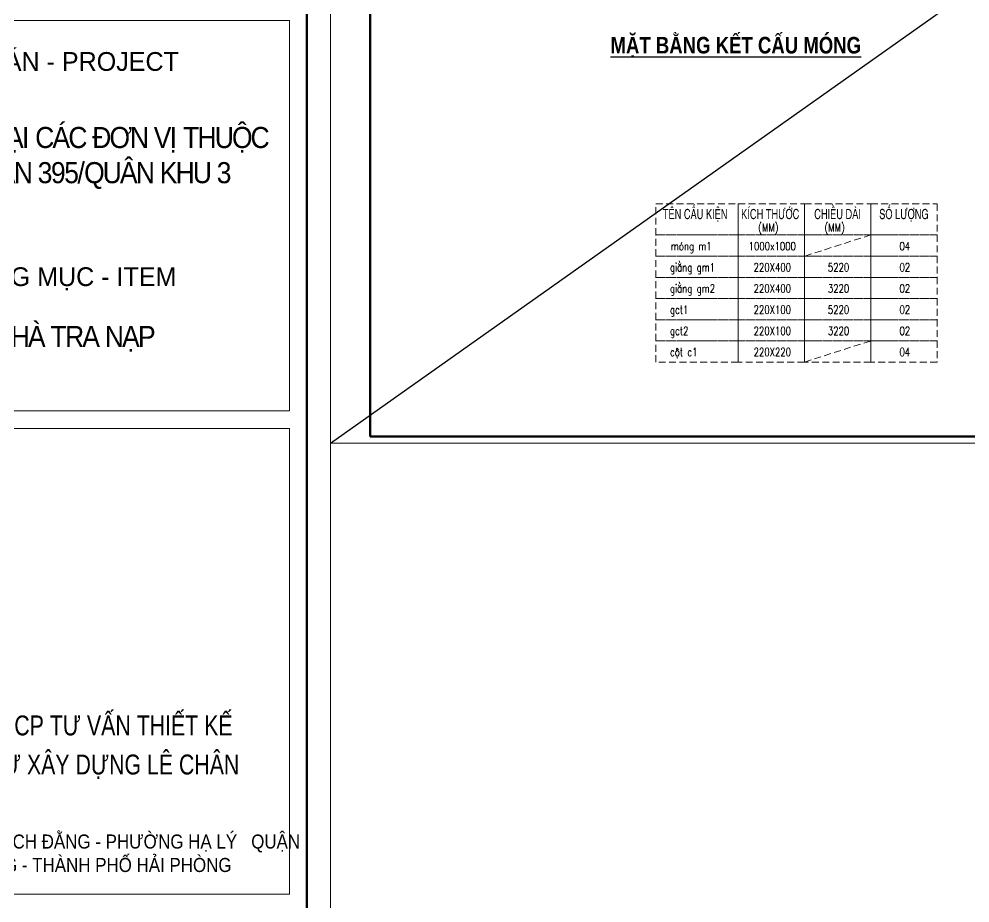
# Model space of a CAD drawing. Header units: millimetres. Extents: x 19378 to 270036, y -611253 to -548347.
# Drawn here: x 144707 to 161896, y -574479 to -558506 of the extents above; entities that cross this region are included whole.
import ezdxf
from ezdxf.enums import TextEntityAlignment as Align

# ---------------------------------------------------------------- set-up
doc = ezdxf.new("R2010")
doc.units = ezdxf.units.MM
doc.header["$MEASUREMENT"] = 0
doc.linetypes.add('HIDDEN', pattern=[0.375, 0.25, -0.125])
doc.layers.get('Defpoints').update_dxf_attribs({"color": 1})
doc.layers.add('KCS_Plotter', color=11, linetype='Continuous', plot=False)
doc.layers.add('Khungten_LCDI', color=7, linetype='Continuous')
for name, color, linetype, lineweight in [('LC MANH DUT', 35, 'HIDDEN', 5), ('LC Net thay', 7, 'Continuous', 25), ('LC Text1', 3, 'Continuous', 20), ('LC Text2', 7, 'Continuous', 25)]:
    doc.layers.add(name, color=color, linetype=linetype, lineweight=lineweight)
doc.styles.add('Khungten', font='VHAVAN.TTF', dxfattribs={"width": 0.9, "height": 5000})
doc.styles.add('LC 1', font='VHAVANB.TTF')
doc.styles.add('LC 2', font='VHARIALN.TTF', dxfattribs={"width": 0.7})
doc.styles.add('LC 3', font='vnsimli.shx', dxfattribs={"width": 0.75})
doc.styles.add('LC3', font='VHARIALB.TTF', dxfattribs={"width": 0.8})
doc.styles.add('Title', font='VHBLACK.TTF', dxfattribs={"width": 0.8})

# ---------------------------------------------------------------- blocks, each defined once
blk = doc.blocks.new('Nha o can bo nhan vien Trung doan')
at = {"layer": 'Defpoints', "lineweight": 0}
blk.add_lwpolyline([(-1200, -14850), (-1200, 14850), (40800, 14850), (40800, -14850)], close=True, dxfattribs=at)
at = {"layer": 'Khungten_LCDI', "color": 5, "lineweight": 60}
blk.add_lwpolyline([(0, -14650), (0, 14650), (40600, 14650), (40600, -14650)], close=True, dxfattribs=at)
at = {"color": 7, "style": 'Khungten', "width": 0.8}
for tag, p in [('REVISION', (39499, -10746)), ('NGAYHT', (39546, -11609))]:
    blk.add_attdef(tag, text='', height=200, dxfattribs=at).set_placement(p, align=Align.CENTER)
at = {"layer": 'LC Text1', "style": 'Title', "width": 1.485915}
for tag, p, p2 in [('TENBANVE1', (36913, -8886), (40339, -8886)), ('TENBANVE2', (36913, -9562), (40339, -9562))]:
    blk.add_attdef(tag, text='', height=250, dxfattribs=at).set_placement(p, p2, align=Align.FIT)
at = {"layer": 'LC Text1', "style": 'Title', "width": 0.7}
blk.add_attdef('SOBANVE', text='', height=250, dxfattribs=at).set_placement((39562, -13896), align=Align.CENTER)
blk = doc.blocks.new('TIEUDE1')
at = {"layer": 'LC Text2', "color": 7, "style": 'LC 1'}
blk.add_attdef('TIªU§Ò', text='', height=5, dxfattribs=at).set_placement((0, 0), align=Align.BOTTOM_CENTER)
blk.add_attdef('TL', text='', height=3, dxfattribs=at).set_placement((0, -2), align=Align.TOP_CENTER)
blk = doc.blocks.new('lcdi fix')
at = {"layer": 'Defpoints', "lineweight": 0}
blk.add_lwpolyline([(-1200, -14850), (-1200, 14850), (40800, 14850), (40800, -14850)], close=True, dxfattribs=at)
at = {"layer": 'Khungten_LCDI', "color": 5, "lineweight": 25}
blk.add_line((40600, -14650), (40600, 14650), dxfattribs=at)
at = {"layer": 'Khungten_LCDI', "color": 5, "lineweight": 60}
blk.add_lwpolyline([(0, -14650), (0, 14650), (40600, 14650), (40600, -14650)], close=True, dxfattribs=at)
at = {"layer": 'Khungten_LCDI', "color": 9, "lineweight": 15}
for points in [[(36750, 6711.5), (40450, 6711.5), (40450, 10040.4), (36750, 10040.4)], [(36750, 2587.2), (40450, 2587.2), (40450, 6561.5), (36750, 6561.5)]]:
    blk.add_lwpolyline(points, close=True, dxfattribs=at)
at = {"color": 7, "style": 'Khungten'}
for s, p in [('dù ¸n - project', (38565.6, 9611.8)), ('h¹ng môc - item', (38552.5, 7775.6))]:
    blk.add_text(s, height=160, dxfattribs=at).set_placement(p, align=Align.CENTER)
at = {"color": 7, "style": 'Title', "width": 0.8}
for s, p in [('c«ng ty cp t\xad vÊn thiÕt kÕ', (38594.2, 3941.9)), ('vµ ®Çu t\xad x©y dùng lª ch©n', (38594.2, 3608.6))]:
    blk.add_text(s, height=170, dxfattribs=at).set_placement(p, align=Align.CENTER)
at = {"color": 4, "char_height": 180, "attachment_point": 5, "style": 'Khungten'}
for s, insert, width in [('{\\f.VnArialH|b0|i0|c0|p34;\\W0.9;\\T0.9;doanh tr¹i c¸c ®¬n vÞ thuéc s\xad ®oµn 395/qu©n khu 3}', (38616.6, 8868.3), 3461.975), ('{\\f.VnArialH|b0|i0|c0|p34;\\T0.9;nhµ tra n¹p}', (38609, 7325.4), 3712.556)]:
    blk.add_mtext(s, dxfattribs=dict(at, insert=insert, width=width))
at = {"color": 7, "insert": (38600, 3096.5), "char_height": 120, "attachment_point": 2, "style": 'Khungten'}
blk.add_mtext_dynamic_manual_height_columns('®c: 157 no 4 - 97 b¹ch ®»ng - ph\xadêng h¹ lý   quËn hång bµng - thµnh phè h¶i phßng ', width=3886.569, gutter_width=25, heights=[0], dxfattribs=at)
at = {"color": 7, "style": 'Khungten', "width": 0.8}
for tag, p in [('REVISION', (39498.8, -10746.3)), ('NGAYHT', (39546.1, -11609.4))]:
    blk.add_attdef(tag, text='', height=200, dxfattribs=at).set_placement(p, align=Align.CENTER)
at = {"layer": 'LC Text1', "style": 'Title', "width": 1.485915}
for tag, p, p2 in [('TENBANVE1', (36912.7, -8885.8), (40339.1, -8885.8)), ('TENBANVE2', (36912.7, -9562.5), (40339.1, -9562.5))]:
    blk.add_attdef(tag, text='', height=250, dxfattribs=at).set_placement(p, p2, align=Align.FIT)
at = {"layer": 'LC Text1', "style": 'Title', "width": 0.7}
blk.add_attdef('SOBANVE', text='', height=250, dxfattribs=at).set_placement((39562, -13896.2), align=Align.CENTER)

msp = doc.modelspace()

# ---------------------------------------------------------------- linework, layer by layer
at = {"layer": 'KCS_Plotter', "ltscale": 2}
msp.add_line((150335.5, -566167.2), (175535.5, -548347.2), dxfattribs=at)
at = {"layer": 'LC MANH DUT', "ltscale": 500}
for p, q in [((160102.7, -562408.4, 0), (158904.6, -562791, 0)), ((158904.6, -564704.3, 0), (160102.7, -564321.6, 0))]:
    msp.add_line(p, q, dxfattribs=at)
at = {"layer": 'LC MANH DUT', "ltscale": 500, "elevation": 0}
for points in [[(156216.8, -561847.9), (157706.6, -561847.9), (157706.6, -562408.4), (156216.8, -562408.4)], [(157706.6, -561847.9), (158904.6, -561847.9), (158904.6, -562408.4), (157706.6, -562408.4)], [(158904.6, -561847.9), (160102.7, -561847.9), (160102.7, -562408.4), (158904.6, -562408.4)], [(160102.7, -561847.9), (161300.8, -561847.9), (161300.8, -562408.4), (160102.7, -562408.4)], [(156216.8, -562408.4), (157706.6, -562408.4), (157706.6, -562791), (156216.8, -562791)], [(157706.6, -562408.4), (158904.6, -562408.4), (158904.6, -562791), (157706.6, -562791)], [(158904.6, -562408.4), (160102.7, -562408.4), (160102.7, -562791), (158904.6, -562791)], [(160102.7, -562408.4), (161300.8, -562408.4), (161300.8, -562791), (160102.7, -562791)], [(156216.8, -562791), (157706.6, -562791), (157706.6, -563173.7), (156216.8, -563173.7)], [(157706.6, -562791), (158904.6, -562791), (158904.6, -563173.7), (157706.6, -563173.7)], [(158904.6, -562791), (160102.7, -562791), (160102.7, -563173.7), (158904.6, -563173.7)], [(160102.7, -562791), (161300.8, -562791), (161300.8, -563173.7), (160102.7, -563173.7)], [(156216.8, -563173.7), (157706.6, -563173.7), (157706.6, -563556.3), (156216.8, -563556.3)], [(157706.6, -563173.7), (158904.6, -563173.7), (158904.6, -563556.3), (157706.6, -563556.3)], [(158904.6, -563173.7), (160102.7, -563173.7), (160102.7, -563556.3), (158904.6, -563556.3)], [(160102.7, -563173.7), (161300.8, -563173.7), (161300.8, -563556.3), (160102.7, -563556.3)], [(156216.8, -563556.3), (157706.6, -563556.3), (157706.6, -563939), (156216.8, -563939)], [(157706.6, -563556.3), (158904.6, -563556.3), (158904.6, -563939), (157706.6, -563939)], [(158904.6, -563556.3), (160102.7, -563556.3), (160102.7, -563939), (158904.6, -563939)], [(160102.7, -563556.3), (161300.8, -563556.3), (161300.8, -563939), (160102.7, -563939)], [(156216.8, -563939), (157706.6, -563939), (157706.6, -564321.6), (156216.8, -564321.6)], [(157706.6, -563939), (158904.6, -563939), (158904.6, -564321.6), (157706.6, -564321.6)], [(158904.6, -563939), (160102.7, -563939), (160102.7, -564321.6), (158904.6, -564321.6)], [(160102.7, -563939), (161300.8, -563939), (161300.8, -564321.6), (160102.7, -564321.6)], [(156216.8, -564321.6), (157706.6, -564321.6), (157706.6, -564704.3), (156216.8, -564704.3)], [(157706.6, -564321.6), (158904.6, -564321.6), (158904.6, -564704.3), (157706.6, -564704.3)], [(158904.6, -564321.6), (160102.7, -564321.6), (160102.7, -564704.3), (158904.6, -564704.3)], [(160102.7, -564321.6), (161300.8, -564321.6), (161300.8, -564704.3), (160102.7, -564704.3)]]:
    msp.add_lwpolyline(points, close=True, dxfattribs=at)

# ---------------------------------------------------------------- block references
at = {"layer": 'LC Net thay'}
for name, p, xscale, yscale, zscale in [('lcdi fix', (63919.7, -579800, 0), 2.118034286391425, 2.118034286391425, 2.118034286391425), ('Nha o can bo nhan vien Trung doan', (151055.5, -557257.2, 0), 0.6, 0.6, 0.6)]:
    msp.add_blockref(name, p, dxfattribs=dict(at, xscale=xscale, yscale=yscale, zscale=zscale))
at = {"layer": 'LC Text2'}
ref = msp.add_blockref('TIEUDE1', (157662.7, -559218.6, 0), dxfattribs=dict(at, xscale=60.95999999999999, yscale=60.95999999999999, zscale=60.95999999999999))
ref.add_attrib('TIªU§Ò', '%%UmÆt b»ng kÕt cÊu mãng', dxfattribs={"color": 7, "height": 300.192, "style": 'LC3', "width": 0.8}).set_placement((157662.7, -559218.6, 0), align=Align.BOTTOM_CENTER)

# ---------------------------------------------------------------- texts
at = {"layer": 'LC Text1', "style": 'LC 3', "width": 0.75}
for s, p in [('(MM)', (158068.1, -562347.8, 0)), ('(MM)', (159266.2, -562347.8, 0)), ('mãng m1', (156489.6, -562685, 0)), ('gi»ng gm1', (156472.9, -563067.7, 0)), ('gi»ng gm2', (156472.9, -563450.3, 0)), ('gct1', (156472.9, -563833, 0)), ('gct2', (156472.9, -564215.7, 0)), ('cét c1', (156472.9, -564598.3, 0))]:
    msp.add_text(s, height=150, dxfattribs=at).set_placement(p)
for s, p in [('1000x1000', (158322.8, -562685, 0)), ('04', (160719, -562685, 0)), ('220X400', (158322.8, -563067.7, 0)), ('5220', (159520.9, -563067.7, 0)), ('02', (160719, -563067.7, 0)), ('220X400', (158322.8, -563450.3, 0)), ('3220', (159520.9, -563450.3, 0)), ('02', (160719, -563450.3, 0)), ('220X100', (158322.8, -563833, 0)), ('5220', (159520.9, -563833, 0)), ('02', (160719, -563833, 0)), ('220X100', (158322.8, -564215.7, 0)), ('3220', (159520.9, -564215.7, 0)), ('02', (160719, -564215.7, 0)), ('220X220', (158322.8, -564598.3, 0)), ('04', (160719, -564598.3, 0))]:
    msp.add_text(s, height=150, dxfattribs=at).set_placement(p, align=Align.CENTER)
at = {"layer": 'LC Text2', "lineweight": -2, "style": 'LC 2', "width": 0.8}
for s, height, p in [('tªn cÊu kiÖn', 182.586, (156343.9, -562120.5, 0)), ('kÝch th\xadíc', 182.59, (157760.1, -562120.5, 0)), ('chiÒu dµi', 182.59, (159081, -562120.5, 0)), ('sè l\xadîng', 182.59, (160255.5, -562120.5, 0))]:
    msp.add_text(s, height=height, dxfattribs=at).set_placement(p)

doc.saveas('drawing.dxf')
